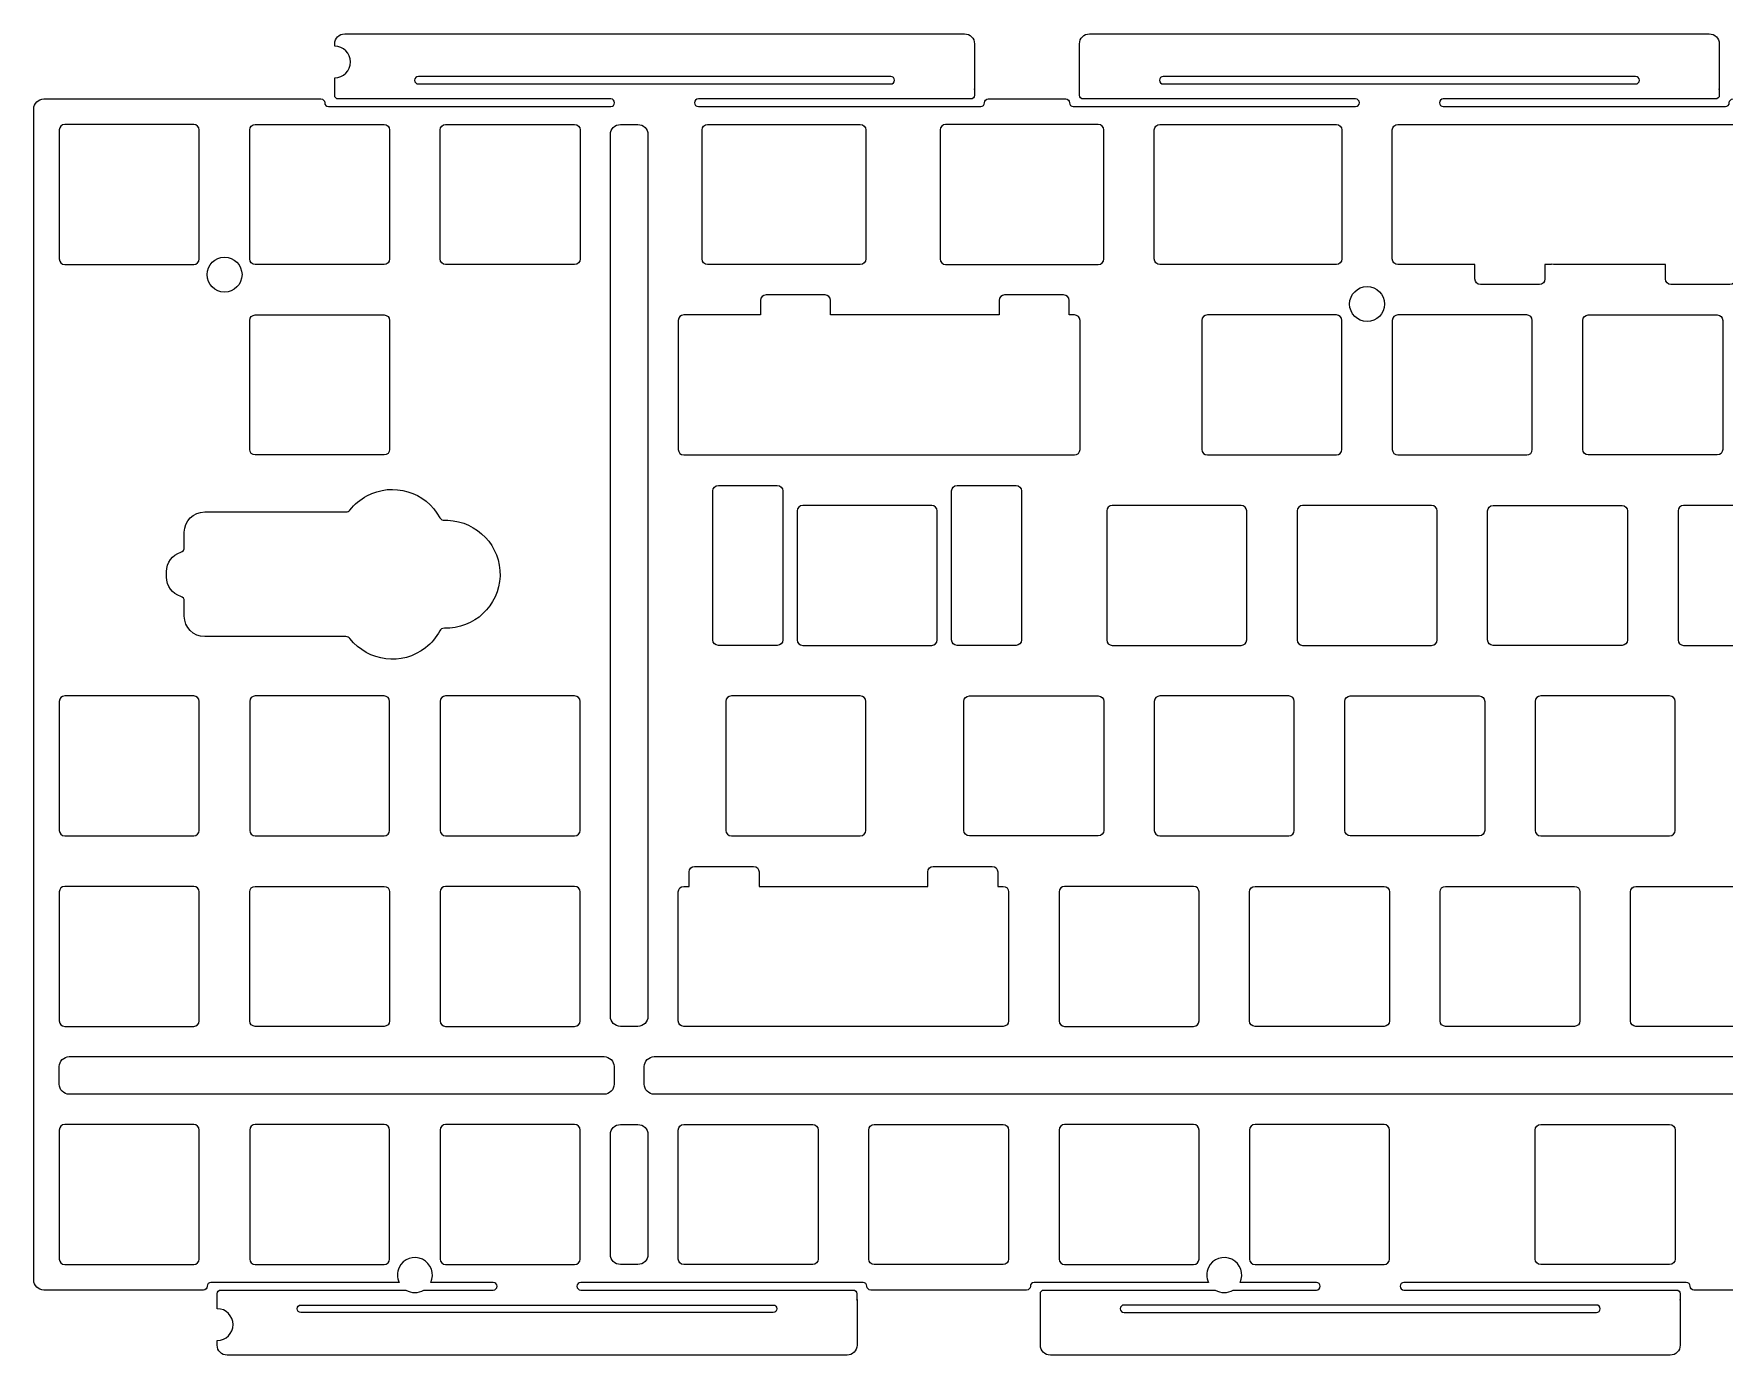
# Model space of a CAD drawing. Extents: x 126 to 474, y 234 to 367.
# Drawn here: x 126.1 to 295.2, y 234.4 to 366.6 of the extents above; entities that cross this region are included whole.
import ezdxf

# ---------------------------------------------------------------- set-up
doc = ezdxf.new("R2010")
doc.units = 0
doc.header["$MEASUREMENT"] = 0
doc.layers.get('0').update_dxf_attribs({"lineweight": 0})

# ---------------------------------------------------------------- blocks, each defined once
blk = doc.blocks.new('Block_0')
at = {"color": 18, "lineweight": 25, "true_color": 0x000000}
for centre in [(145.22, 342.5), (259.52, 339.55)]:
    blk.add_circle(centre, 1.75, dxfattribs=at)
for points, knots in [([(156.24, 365.35), (157.12, 365.35), (157.83, 364.64), (157.83, 363.77), (157.83, 362.89), (157.12, 362.18), (156.24, 362.18), (156.24, 362.18), (156.24, 360.43), (156.24, 360.43), (156.24, 360.22), (156.41, 360.06), (156.62, 360.06), (156.62, 360.06), (183.87, 360.06), (183.87, 360.06), (184.08, 360.06), (184.24, 359.89), (184.24, 359.68), (184.24, 359.47), (184.08, 359.31), (183.87, 359.31), (183.87, 359.31), (155.62, 359.31), (155.62, 359.31), (155.41, 359.31), (155.24, 359.47), (155.24, 359.68), (155.24, 359.89), (155.08, 360.06), (154.87, 360.06), (154.87, 360.06), (127.14, 360.06), (127.14, 360.06), (126.59, 360.06), (126.14, 359.61), (126.14, 359.06), (126.14, 359.06), (126.14, 241.94), (126.14, 241.94), (126.14, 241.39), (126.59, 240.94), (127.14, 240.94), (127.14, 240.94), (143.11, 240.94), (143.11, 240.94), (143.32, 240.94), (143.48, 241.11), (143.48, 241.32), (143.48, 241.53), (143.65, 241.69), (143.86, 241.69), (143.86, 241.69), (162.69, 241.69), (162.69, 241.69), (162.46, 242.17), (162.46, 242.72), (162.69, 243.19), (163.1, 244.07), (164.15, 244.44), (165.02, 244.02), (165.89, 243.61), (166.26, 242.57), (165.85, 241.69), (165.85, 241.69), (172.11, 241.69), (172.11, 241.69), (172.32, 241.69), (172.48, 241.53), (172.48, 241.32), (172.48, 241.11), (172.32, 240.94), (172.11, 240.94), (172.11, 240.94), (165.17, 240.94), (165.17, 240.94), (164.62, 240.61), (163.92, 240.61), (163.37, 240.94), (163.37, 240.94), (144.86, 240.94), (144.86, 240.94), (144.65, 240.94), (144.49, 240.78), (144.49, 240.57), (144.49, 240.57), (144.49, 239.07), (144.49, 239.07), (145.36, 239.07), (146.07, 238.36), (146.07, 237.48), (146.07, 236.6), (145.36, 235.89), (144.49, 235.89), (144.49, 235.89), (144.49, 235.42), (144.49, 235.42), (144.49, 234.87), (144.93, 234.42), (145.49, 234.42), (145.49, 234.42), (207.49, 234.42), (207.49, 234.42), (208.04, 234.42), (208.49, 234.87), (208.49, 235.42), (208.49, 235.42), (208.49, 240), (208.49, 240), (208.49, 239.98), (208.48, 239.96), (208.48, 239.94), (208.48, 239.94), (208.48, 240.57), (208.48, 240.57), (208.48, 240.78), (208.32, 240.94), (208.11, 240.94), (208.11, 240.94), (180.86, 240.94), (180.86, 240.94), (180.65, 240.94), (180.48, 241.11), (180.48, 241.32), (180.48, 241.53), (180.65, 241.69), (180.86, 241.69), (180.86, 241.69), (209.11, 241.69), (209.11, 241.69), (209.32, 241.69), (209.48, 241.53), (209.48, 241.32), (209.48, 241.11), (209.65, 240.94), (209.86, 240.94), (209.86, 240.94), (225.45, 240.94), (225.45, 240.94), (225.66, 240.94), (225.83, 241.11), (225.83, 241.32), (225.83, 241.53), (226, 241.69), (226.2, 241.69), (226.2, 241.69), (243.65, 241.69), (243.65, 241.69), (243.42, 242.17), (243.42, 242.72), (243.65, 243.19), (244.06, 244.07), (245.11, 244.44), (245.98, 244.02), (246.85, 243.61), (247.23, 242.57), (246.81, 241.69), (246.81, 241.69), (254.45, 241.69), (254.45, 241.69), (254.66, 241.69), (254.83, 241.53), (254.83, 241.32), (254.83, 241.11), (254.66, 240.94), (254.45, 240.94), (254.45, 240.94), (246.13, 240.94), (246.13, 240.94), (245.58, 240.61), (244.88, 240.61), (244.33, 240.94), (244.33, 240.94), (227.2, 240.94), (227.2, 240.94), (227, 240.94), (226.83, 240.78), (226.83, 240.57), (226.83, 240.57), (226.83, 235.42), (226.83, 235.42), (226.83, 234.87), (227.28, 234.42), (227.83, 234.42), (227.83, 234.42), (289.83, 234.42), (289.83, 234.42), (290.38, 234.42), (290.83, 234.87), (290.83, 235.42), (290.83, 235.42), (290.83, 239.99), (290.83, 239.99), (290.83, 239.97), (290.83, 239.96), (290.83, 239.94), (290.83, 239.94), (290.83, 240.57), (290.83, 240.57), (290.83, 240.78), (290.66, 240.94), (290.45, 240.94), (290.45, 240.94), (263.2, 240.94), (263.2, 240.94), (263, 240.94), (262.83, 241.11), (262.83, 241.32), (262.83, 241.53), (263, 241.69), (263.2, 241.69), (263.2, 241.69), (291.45, 241.69), (291.45, 241.69), (291.66, 241.69), (291.83, 241.53), (291.83, 241.32), (291.83, 241.11), (292, 240.94), (292.2, 240.94), (292.2, 240.94), (307.8, 240.94), (307.8, 240.94), (308, 240.94), (308.17, 241.11), (308.17, 241.32), (308.17, 241.53), (308.34, 241.69), (308.55, 241.69), (308.55, 241.69), (329.38, 241.69), (329.38, 241.69), (329.15, 242.17), (329.15, 242.72), (329.38, 243.19), (329.79, 244.07), (330.83, 244.44), (331.71, 244.02), (332.58, 243.61), (332.95, 242.57), (332.54, 241.69), (332.54, 241.69), (336.8, 241.69), (336.8, 241.69), (337, 241.69), (337.17, 241.53), (337.17, 241.32), (337.17, 241.11), (337, 240.94), (336.8, 240.94), (336.8, 240.94), (331.86, 240.94), (331.86, 240.94), (331.3, 240.61), (330.61, 240.61), (330.05, 240.94), (330.05, 240.94), (309.55, 240.94), (309.55, 240.94), (309.34, 240.94), (309.17, 240.78), (309.17, 240.57), (309.17, 240.57), (309.17, 235.42), (309.17, 235.42), (309.17, 234.87), (309.62, 234.42), (310.17, 234.42), (310.17, 234.42), (372.17, 234.42), (372.17, 234.42), (372.72, 234.42), (373.17, 234.87), (373.17, 235.42), (373.17, 235.42), (373.17, 239.98), (373.17, 239.98), (373.17, 239.96), (373.17, 239.95), (373.17, 239.94), (373.17, 239.94), (373.17, 240.57), (373.17, 240.57), (373.17, 240.78), (373, 240.94), (372.8, 240.94), (372.8, 240.94), (345.55, 240.94), (345.55, 240.94), (345.34, 240.94), (345.17, 241.11), (345.17, 241.32), (345.17, 241.53), (345.34, 241.69), (345.55, 241.69), (345.55, 241.69), (373.8, 241.69), (373.8, 241.69), (374, 241.69), (374.17, 241.53), (374.17, 241.32), (374.17, 241.11), (374.34, 240.94), (374.55, 240.94), (374.55, 240.94), (390.14, 240.94), (390.14, 240.94), (390.35, 240.94), (390.51, 241.11), (390.51, 241.32), (390.51, 241.53), (390.68, 241.69), (390.89, 241.69), (390.89, 241.69), (415.1, 241.69), (415.1, 241.69), (414.87, 242.17), (414.87, 242.72), (415.1, 243.19), (415.51, 244.07), (416.56, 244.44), (417.43, 244.02), (418.3, 243.61), (418.68, 242.57), (418.26, 241.69), (418.26, 241.69), (419.14, 241.69), (419.14, 241.69), (419.35, 241.69), (419.51, 241.53), (419.51, 241.32), (419.51, 241.11), (419.35, 240.94), (419.14, 240.94), (419.14, 240.94), (417.58, 240.94), (417.58, 240.94), (417.03, 240.61), (416.33, 240.61), (415.78, 240.94), (415.78, 240.94), (391.89, 240.94), (391.89, 240.94), (391.68, 240.94), (391.51, 240.78), (391.51, 240.57), (391.51, 240.57), (391.51, 235.42), (391.51, 235.42), (391.51, 234.87), (391.96, 234.42), (392.51, 234.42), (392.51, 234.42), (454.51, 234.42), (454.51, 234.42), (455.07, 234.42), (455.51, 234.87), (455.51, 235.42), (455.51, 235.42), (455.51, 235.89), (455.51, 235.89), (454.64, 235.89), (453.93, 236.6), (453.93, 237.48), (453.93, 238.36), (454.64, 239.07), (455.51, 239.07), (455.51, 239.07), (455.51, 240.57), (455.51, 240.57), (455.51, 240.78), (455.35, 240.94), (455.14, 240.94), (455.14, 240.94), (427.89, 240.94), (427.89, 240.94), (427.68, 240.94), (427.51, 241.11), (427.51, 241.32), (427.51, 241.53), (427.68, 241.69), (427.89, 241.69), (427.89, 241.69), (456.14, 241.69), (456.14, 241.69), (456.35, 241.69), (456.51, 241.53), (456.51, 241.32), (456.51, 241.11), (456.68, 240.94), (456.89, 240.94), (456.89, 240.94), (472.86, 240.94), (472.86, 240.94), (473.41, 240.94), (473.86, 241.39), (473.86, 241.94), (473.86, 241.94), (473.86, 359.06), (473.86, 359.06), (473.86, 359.61), (473.41, 360.06), (472.86, 360.06), (472.86, 360.06), (445.13, 360.06), (445.13, 360.06), (444.92, 360.06), (444.76, 359.89), (444.76, 359.68), (444.76, 359.47), (444.59, 359.31), (444.38, 359.31), (444.38, 359.31), (416.13, 359.31), (416.13, 359.31), (415.92, 359.31), (415.76, 359.47), (415.76, 359.68), (415.76, 359.89), (415.92, 360.06), (416.13, 360.06), (416.13, 360.06), (443.38, 360.06), (443.38, 360.06), (443.59, 360.06), (443.76, 360.22), (443.76, 360.43), (443.76, 360.43), (443.76, 362.18), (443.76, 362.18), (442.88, 362.18), (442.17, 362.89), (442.17, 363.77), (442.17, 364.64), (442.88, 365.35), (443.76, 365.35), (443.76, 365.35), (443.76, 365.58), (443.76, 365.58), (443.76, 366.13), (443.31, 366.58), (442.76, 366.58), (442.76, 366.58), (380.76, 366.58), (380.76, 366.58), (380.2, 366.58), (379.76, 366.13), (379.76, 365.58), (379.76, 365.58), (379.76, 360.43), (379.76, 360.43), (379.76, 360.22), (379.92, 360.06), (380.13, 360.06), (380.13, 360.06), (407.38, 360.06), (407.38, 360.06), (407.59, 360.06), (407.76, 359.89), (407.76, 359.68), (407.76, 359.47), (407.59, 359.31), (407.38, 359.31), (407.38, 359.31), (379.13, 359.31), (379.13, 359.31), (378.92, 359.31), (378.76, 359.47), (378.76, 359.68), (378.76, 359.89), (378.59, 360.06), (378.38, 360.06), (378.38, 360.06), (370.63, 360.06), (370.63, 360.06), (370.42, 360.06), (370.25, 359.89), (370.25, 359.68), (370.25, 359.47), (370.08, 359.31), (369.88, 359.31), (369.88, 359.31), (341.63, 359.31), (341.63, 359.31), (341.42, 359.31), (341.25, 359.47), (341.25, 359.68), (341.25, 359.89), (341.42, 360.06), (341.63, 360.06), (341.63, 360.06), (368.88, 360.06), (368.88, 360.06), (369.08, 360.06), (369.25, 360.22), (369.25, 360.43), (369.25, 360.43), (369.25, 361.06), (369.25, 361.06), (369.25, 361.05), (369.25, 361.04), (369.25, 361.03), (369.25, 361.03), (369.25, 365.58), (369.25, 365.58), (369.25, 366.13), (368.8, 366.58), (368.25, 366.58), (368.25, 366.58), (306.25, 366.58), (306.25, 366.58), (305.7, 366.58), (305.25, 366.13), (305.25, 365.58), (305.25, 365.58), (305.25, 360.43), (305.25, 360.43), (305.25, 360.22), (305.42, 360.06), (305.63, 360.06), (305.63, 360.06), (332.88, 360.06), (332.88, 360.06), (333.08, 360.06), (333.25, 359.89), (333.25, 359.68), (333.25, 359.47), (333.08, 359.31), (332.88, 359.31), (332.88, 359.31), (304.63, 359.31), (304.63, 359.31), (304.42, 359.31), (304.25, 359.47), (304.25, 359.68), (304.25, 359.89), (304.08, 360.06), (303.88, 360.06), (303.88, 360.06), (296.12, 360.06), (296.12, 360.06), (295.92, 360.06), (295.75, 359.89), (295.75, 359.68), (295.75, 359.47), (295.58, 359.31), (295.37, 359.31), (295.37, 359.31), (267.12, 359.31), (267.12, 359.31), (266.92, 359.31), (266.75, 359.47), (266.75, 359.68), (266.75, 359.89), (266.92, 360.06), (267.12, 360.06), (267.12, 360.06), (294.37, 360.06), (294.37, 360.06), (294.58, 360.06), (294.75, 360.22), (294.75, 360.43), (294.75, 360.43), (294.75, 361.06), (294.75, 361.06), (294.75, 361.05), (294.75, 361.04), (294.75, 361.02), (294.75, 361.02), (294.75, 365.58), (294.75, 365.58), (294.75, 366.13), (294.3, 366.58), (293.75, 366.58), (293.75, 366.58), (231.75, 366.58), (231.75, 366.58), (231.2, 366.58), (230.75, 366.13), (230.75, 365.58), (230.75, 365.58), (230.75, 360.43), (230.75, 360.43), (230.75, 360.22), (230.92, 360.06), (231.12, 360.06), (231.12, 360.06), (258.37, 360.06), (258.37, 360.06), (258.58, 360.06), (258.75, 359.89), (258.75, 359.68), (258.75, 359.47), (258.58, 359.31), (258.37, 359.31), (258.37, 359.31), (230.12, 359.31), (230.12, 359.31), (229.92, 359.31), (229.75, 359.47), (229.75, 359.68), (229.75, 359.89), (229.58, 360.06), (229.37, 360.06), (229.37, 360.06), (221.62, 360.06), (221.62, 360.06), (221.41, 360.06), (221.24, 359.89), (221.24, 359.68), (221.24, 359.47), (221.08, 359.31), (220.87, 359.31), (220.87, 359.31), (192.62, 359.31), (192.62, 359.31), (192.41, 359.31), (192.24, 359.47), (192.24, 359.68), (192.24, 359.89), (192.41, 360.06), (192.62, 360.06), (192.62, 360.06), (219.87, 360.06), (219.87, 360.06), (220.08, 360.06), (220.24, 360.22), (220.24, 360.43), (220.24, 360.43), (220.24, 361.06), (220.24, 361.06), (220.24, 361.04), (220.24, 361.03), (220.24, 361.02), (220.24, 361.02), (220.24, 365.58), (220.24, 365.58), (220.24, 366.13), (219.8, 366.58), (219.24, 366.58), (219.24, 366.58), (157.24, 366.58), (157.24, 366.58), (156.69, 366.58), (156.24, 366.13), (156.24, 365.58), (156.24, 365.58), (156.24, 365.35), (156.24, 365.35)], [0, 0, 0, 0, 1, 1, 1, 2, 2, 2, 3, 3, 3, 4, 4, 4, 5, 5, 5, 6, 6, 6, 7, 7, 7, 8, 8, 8, 9, 9, 9, 10, 10, 10, 11, 11, 11, 12, 12, 12, 13, 13, 13, 14, 14, 14, 15, 15, 15, 16, 16, 16, 17, 17, 17, 18, 18, 18, 19, 19, 19, 20, 20, 20, 21, 21, 21, 22, 22, 22, 23, 23, 23, 24, 24, 24, 25, 25, 25, 26, 26, 26, 27, 27, 27, 28, 28, 28, 29, 29, 29, 30, 30, 30, 31, 31, 31, 32, 32, 32, 33, 33, 33, 34, 34, 34, 35, 35, 35, 36, 36, 36, 37, 37, 37, 38, 38, 38, 39, 39, 39, 40, 40, 40, 41, 41, 41, 42, 42, 42, 43, 43, 43, 44, 44, 44, 45, 45, 45, 46, 46, 46, 47, 47, 47, 48, 48, 48, 49, 49, 49, 50, 50, 50, 51, 51, 51, 52, 52, 52, 53, 53, 53, 54, 54, 54, 55, 55, 55, 56, 56, 56, 57, 57, 57, 58, 58, 58, 59, 59, 59, 60, 60, 60, 61, 61, 61, 62, 62, 62, 63, 63, 63, 64, 64, 64, 65, 65, 65, 66, 66, 66, 67, 67, 67, 68, 68, 68, 69, 69, 69, 70, 70, 70, 71, 71, 71, 72, 72, 72, 73, 73, 73, 74, 74, 74, 75, 75, 75, 76, 76, 76, 77, 77, 77, 78, 78, 78, 79, 79, 79, 80, 80, 80, 81, 81, 81, 82, 82, 82, 83, 83, 83, 84, 84, 84, 85, 85, 85, 86, 86, 86, 87, 87, 87, 88, 88, 88, 89, 89, 89, 90, 90, 90, 91, 91, 91, 92, 92, 92, 93, 93, 93, 94, 94, 94, 95, 95, 95, 96, 96, 96, 97, 97, 97, 98, 98, 98, 99, 99, 99, 100, 100, 100, 101, 101, 101, 102, 102, 102, 103, 103, 103, 104, 104, 104, 105, 105, 105, 106, 106, 106, 107, 107, 107, 108, 108, 108, 109, 109, 109, 110, 110, 110, 111, 111, 111, 112, 112, 112, 113, 113, 113, 114, 114, 114, 115, 115, 115, 116, 116, 116, 117, 117, 117, 118, 118, 118, 119, 119, 119, 120, 120, 120, 121, 121, 121, 122, 122, 122, 123, 123, 123, 124, 124, 124, 125, 125, 125, 126, 126, 126, 127, 127, 127, 128, 128, 128, 129, 129, 129, 130, 130, 130, 131, 131, 131, 132, 132, 132, 133, 133, 133, 134, 134, 134, 135, 135, 135, 136, 136, 136, 137, 137, 137, 138, 138, 138, 139, 139, 139, 140, 140, 140, 141, 141, 141, 142, 142, 142, 143, 143, 143, 144, 144, 144, 145, 145, 145, 146, 146, 146, 147, 147, 147, 148, 148, 148, 149, 149, 149, 150, 150, 150, 151, 151, 151, 152, 152, 152, 153, 153, 153, 154, 154, 154, 155, 155, 155, 156, 156, 156, 157, 157, 157, 158, 158, 158, 159, 159, 159, 160, 160, 160, 161, 161, 161, 162, 162, 162, 163, 163, 163, 164, 164, 164, 165, 165, 165, 166, 166, 166, 167, 167, 167, 168, 168, 168, 169, 169, 169, 170, 170, 170, 171, 171, 171, 172, 172, 172, 173, 173, 173, 174, 174, 174, 175, 175, 175, 176, 176, 176, 177, 177, 177, 178, 178, 178, 179, 179, 179, 180, 180, 180, 181, 181, 181, 182, 182, 182, 183, 183, 183, 184, 184, 184, 185, 185, 185, 186, 186, 186, 187, 187, 187, 188, 188, 188, 189, 189, 189, 190, 190, 190, 191, 191, 191, 192, 192, 192, 193, 193, 193, 194, 194, 194, 195, 195, 195, 196, 196, 196, 197, 197, 197, 198, 198, 198, 199, 199, 199, 200, 200, 200, 201, 201, 201, 202, 202, 202, 203, 203, 203, 204, 204, 204, 205, 205, 205, 206, 206, 206, 207, 207, 207, 208, 208, 208, 209, 209, 209, 210, 210, 210, 211, 211, 211, 212, 212, 212, 213, 213, 213, 214, 214, 214, 215, 215, 215, 216, 216, 216, 216]), ([(211.87, 362.31), (212.08, 362.31), (212.24, 362.14), (212.24, 361.93), (212.24, 361.72), (212.08, 361.56), (211.87, 361.56), (211.87, 361.56), (164.62, 361.56), (164.62, 361.56), (164.41, 361.56), (164.24, 361.72), (164.24, 361.93), (164.24, 362.14), (164.41, 362.31), (164.62, 362.31), (164.62, 362.31), (211.87, 362.31), (211.87, 362.31)], [0, 0, 0, 0, 1, 1, 1, 2, 2, 2, 3, 3, 3, 4, 4, 4, 5, 5, 5, 6, 6, 6, 6]), ([(286.37, 362.31), (286.58, 362.31), (286.75, 362.14), (286.75, 361.93), (286.75, 361.72), (286.58, 361.56), (286.37, 361.56), (286.37, 361.56), (239.12, 361.56), (239.12, 361.56), (238.92, 361.56), (238.75, 361.72), (238.75, 361.93), (238.75, 362.14), (238.92, 362.31), (239.12, 362.31), (239.12, 362.31), (286.37, 362.31), (286.37, 362.31)], [0, 0, 0, 0, 1, 1, 1, 2, 2, 2, 3, 3, 3, 4, 4, 4, 5, 5, 5, 6, 6, 6, 6]), ([(142.14, 357.51), (142.45, 357.51), (142.69, 357.26), (142.69, 356.96), (142.69, 356.96), (142.69, 344.06), (142.69, 344.06), (142.69, 343.75), (142.45, 343.51), (142.14, 343.51), (142.14, 343.51), (129.24, 343.51), (129.24, 343.51), (128.94, 343.51), (128.69, 343.75), (128.69, 344.06), (128.69, 344.06), (128.69, 356.96), (128.69, 356.96), (128.69, 357.26), (128.94, 357.51), (129.24, 357.51), (129.24, 357.51), (142.14, 357.51), (142.14, 357.51)], [0, 0, 0, 0, 1, 1, 1, 2, 2, 2, 3, 3, 3, 4, 4, 4, 5, 5, 5, 6, 6, 6, 7, 7, 7, 8, 8, 8, 8]), ([(147.74, 356.96), (147.74, 356.96), (147.74, 344.06), (147.74, 344.06), (147.74, 343.75), (147.99, 343.51), (148.29, 343.51), (148.29, 343.51), (161.19, 343.51), (161.19, 343.51), (161.5, 343.51), (161.74, 343.75), (161.74, 344.06), (161.74, 344.06), (161.74, 356.96), (161.74, 356.96), (161.74, 357.26), (161.5, 357.51), (161.19, 357.51), (161.19, 357.51), (148.29, 357.51), (148.29, 357.51), (147.99, 357.51), (147.74, 357.26), (147.74, 356.96)], [0, 0, 0, 0, 1, 1, 1, 2, 2, 2, 3, 3, 3, 4, 4, 4, 5, 5, 5, 6, 6, 6, 7, 7, 7, 8, 8, 8, 8]), ([(166.79, 356.96), (166.79, 356.96), (166.79, 344.06), (166.79, 344.06), (166.79, 343.75), (167.04, 343.51), (167.34, 343.51), (167.34, 343.51), (180.24, 343.51), (180.24, 343.51), (180.55, 343.51), (180.79, 343.75), (180.79, 344.06), (180.79, 344.06), (180.79, 356.96), (180.79, 356.96), (180.79, 357.26), (180.55, 357.51), (180.24, 357.51), (180.24, 357.51), (167.34, 357.51), (167.34, 357.51), (167.04, 357.51), (166.79, 357.26), (166.79, 356.96)], [0, 0, 0, 0, 1, 1, 1, 2, 2, 2, 3, 3, 3, 4, 4, 4, 5, 5, 5, 6, 6, 6, 7, 7, 7, 8, 8, 8, 8]), ([(187.58, 268.31), (187.58, 268.31), (187.58, 356.51), (187.58, 356.51), (187.58, 357.06), (187.13, 357.51), (186.58, 357.51), (186.58, 357.51), (184.82, 357.51), (184.82, 357.51), (184.27, 357.51), (183.82, 357.06), (183.82, 356.51), (183.82, 356.51), (183.82, 268.31), (183.82, 268.31), (183.82, 267.75), (184.27, 267.31), (184.82, 267.31), (184.82, 267.31), (186.58, 267.31), (186.58, 267.31), (187.13, 267.31), (187.58, 267.75), (187.58, 268.31)], [0, 0, 0, 0, 1, 1, 1, 2, 2, 2, 3, 3, 3, 4, 4, 4, 5, 5, 5, 6, 6, 6, 7, 7, 7, 8, 8, 8, 8]), ([(209.37, 344.06), (209.37, 344.06), (209.37, 356.96), (209.37, 356.96), (209.37, 357.26), (209.12, 357.51), (208.82, 357.51), (208.82, 357.51), (193.54, 357.51), (193.54, 357.51), (193.23, 357.51), (192.99, 357.26), (192.99, 356.96), (192.99, 356.96), (192.99, 344.06), (192.99, 344.06), (192.99, 343.75), (193.23, 343.51), (193.54, 343.51), (193.54, 343.51), (208.82, 343.51), (208.82, 343.51), (209.12, 343.51), (209.37, 343.75), (209.37, 344.06)], [0, 0, 0, 0, 1, 1, 1, 2, 2, 2, 3, 3, 3, 4, 4, 4, 5, 5, 5, 6, 6, 6, 7, 7, 7, 8, 8, 8, 8]), ([(216.8, 356.96), (216.8, 357.26), (217.05, 357.51), (217.35, 357.51), (217.35, 357.51), (232.63, 357.51), (232.63, 357.51), (232.94, 357.51), (233.18, 357.26), (233.18, 356.96), (233.18, 356.96), (233.18, 344.06), (233.18, 344.06), (233.18, 343.75), (232.94, 343.51), (232.63, 343.51), (232.63, 343.51), (217.35, 343.51), (217.35, 343.51), (217.05, 343.51), (216.8, 343.75), (216.8, 344.06), (216.8, 344.06), (216.8, 356.96), (216.8, 356.96)], [0, 0, 0, 0, 1, 1, 1, 2, 2, 2, 3, 3, 3, 4, 4, 4, 5, 5, 5, 6, 6, 6, 7, 7, 7, 8, 8, 8, 8]), ([(256.44, 357.51), (256.44, 357.51), (238.78, 357.51), (238.78, 357.51), (238.48, 357.51), (238.23, 357.26), (238.23, 356.96), (238.23, 356.96), (238.23, 344.06), (238.23, 344.06), (238.23, 343.75), (238.48, 343.51), (238.78, 343.51), (238.78, 343.51), (256.44, 343.51), (256.44, 343.51), (256.75, 343.51), (256.99, 343.75), (256.99, 344.06), (256.99, 344.06), (256.99, 356.96), (256.99, 356.96), (256.99, 357.26), (256.75, 357.51), (256.44, 357.51)], [0, 0, 0, 0, 1, 1, 1, 2, 2, 2, 3, 3, 3, 4, 4, 4, 5, 5, 5, 6, 6, 6, 7, 7, 7, 8, 8, 8, 8]), ([(395.81, 357.51), (395.81, 357.51), (262.59, 357.51), (262.59, 357.51), (262.29, 357.51), (262.04, 357.26), (262.04, 356.96), (262.04, 356.96), (262.04, 344.06), (262.04, 344.06), (262.04, 343.75), (262.29, 343.51), (262.59, 343.51), (262.59, 343.51), (270.31, 343.51), (270.31, 343.51), (270.31, 343.51), (270.31, 342.06), (270.31, 342.06), (270.31, 341.75), (270.55, 341.51), (270.86, 341.51), (270.86, 341.51), (276.76, 341.51), (276.76, 341.51), (277.06, 341.51), (277.31, 341.75), (277.31, 342.06), (277.31, 342.06), (277.31, 343.51), (277.31, 343.51), (277.31, 343.51), (277.88, 343.51), (277.88, 343.51), (277.92, 343.51), (277.96, 343.52), (278.01, 343.53), (278.23, 343.52), (278.46, 343.51), (278.7, 343.51), (278.7, 343.51), (289.36, 343.51), (289.36, 343.51), (289.36, 343.51), (289.36, 342.06), (289.36, 342.06), (289.36, 341.75), (289.61, 341.51), (289.91, 341.51), (289.91, 341.51), (295.81, 341.51), (295.81, 341.51), (296.12, 341.51), (296.36, 341.75), (296.36, 342.06), (296.36, 342.06), (296.36, 343.51), (296.36, 343.51), (296.36, 343.51), (384.61, 343.51), (384.61, 343.51), (384.61, 343.51), (384.61, 342.06), (384.61, 342.06), (384.61, 341.75), (384.85, 341.51), (385.16, 341.51), (385.16, 341.51), (395.81, 341.51), (395.81, 341.51), (396.12, 341.51), (396.36, 341.75), (396.36, 342.06), (396.36, 342.06), (396.36, 356.96), (396.36, 356.96), (396.36, 357.26), (396.12, 357.51), (395.81, 357.51)], [0, 0, 0, 0, 1, 1, 1, 2, 2, 2, 3, 3, 3, 4, 4, 4, 5, 5, 5, 6, 6, 6, 7, 7, 7, 8, 8, 8, 9, 9, 9, 10, 10, 10, 11, 11, 11, 12, 12, 12, 13, 13, 13, 14, 14, 14, 15, 15, 15, 16, 16, 16, 17, 17, 17, 18, 18, 18, 19, 19, 19, 20, 20, 20, 21, 21, 21, 22, 22, 22, 23, 23, 23, 24, 24, 24, 25, 25, 25, 26, 26, 26, 26]), ([(205.84, 338.46), (205.84, 338.46), (222.71, 338.46), (222.71, 338.46), (222.71, 338.46), (222.71, 339.91), (222.71, 339.91), (222.71, 340.21), (222.96, 340.46), (223.26, 340.46), (223.26, 340.46), (229.16, 340.46), (229.16, 340.46), (229.47, 340.46), (229.71, 340.21), (229.71, 339.91), (229.71, 339.91), (229.71, 338.46), (229.71, 338.46), (229.71, 338.46), (230.25, 338.46), (230.25, 338.46), (230.55, 338.46), (230.8, 338.21), (230.8, 337.91), (230.8, 337.91), (230.8, 325.01), (230.8, 325.01), (230.8, 324.7), (230.55, 324.46), (230.25, 324.46), (230.25, 324.46), (191.16, 324.46), (191.16, 324.46), (190.85, 324.46), (190.61, 324.7), (190.61, 325.01), (190.61, 325.01), (190.61, 337.91), (190.61, 337.91), (190.61, 338.21), (190.85, 338.46), (191.16, 338.46), (191.16, 338.46), (198.84, 338.46), (198.84, 338.46), (198.84, 338.46), (198.84, 339.91), (198.84, 339.91), (198.84, 340.21), (199.08, 340.46), (199.39, 340.46), (199.39, 340.46), (205.29, 340.46), (205.29, 340.46), (205.59, 340.46), (205.84, 340.21), (205.84, 339.91), (205.84, 339.91), (205.84, 338.46), (205.84, 338.46)], [0, 0, 0, 0, 1, 1, 1, 2, 2, 2, 3, 3, 3, 4, 4, 4, 5, 5, 5, 6, 6, 6, 7, 7, 7, 8, 8, 8, 9, 9, 9, 10, 10, 10, 11, 11, 11, 12, 12, 12, 13, 13, 13, 14, 14, 14, 15, 15, 15, 16, 16, 16, 17, 17, 17, 18, 18, 18, 19, 19, 19, 20, 20, 20, 20]), ([(148.29, 324.46), (148.29, 324.46), (161.19, 324.46), (161.19, 324.46), (161.5, 324.46), (161.74, 324.7), (161.74, 325.01), (161.74, 325.01), (161.74, 337.91), (161.74, 337.91), (161.74, 338.21), (161.5, 338.46), (161.19, 338.46), (161.19, 338.46), (148.29, 338.46), (148.29, 338.46), (147.99, 338.46), (147.74, 338.21), (147.74, 337.91), (147.74, 337.91), (147.74, 325.01), (147.74, 325.01), (147.74, 324.7), (147.99, 324.46), (148.29, 324.46)], [0, 0, 0, 0, 1, 1, 1, 2, 2, 2, 3, 3, 3, 4, 4, 4, 5, 5, 5, 6, 6, 6, 7, 7, 7, 8, 8, 8, 8]), ([(256.44, 338.46), (256.75, 338.46), (256.99, 338.21), (256.99, 337.91), (256.99, 337.91), (256.99, 325.01), (256.99, 325.01), (256.99, 324.7), (256.75, 324.46), (256.44, 324.46), (256.44, 324.46), (243.54, 324.46), (243.54, 324.46), (243.24, 324.46), (242.99, 324.7), (242.99, 325.01), (242.99, 325.01), (242.99, 337.91), (242.99, 337.91), (242.99, 338.21), (243.24, 338.46), (243.54, 338.46), (243.54, 338.46), (256.44, 338.46), (256.44, 338.46)], [0, 0, 0, 0, 1, 1, 1, 2, 2, 2, 3, 3, 3, 4, 4, 4, 5, 5, 5, 6, 6, 6, 7, 7, 7, 8, 8, 8, 8]), ([(262.59, 324.46), (262.29, 324.46), (262.04, 324.7), (262.04, 325.01), (262.04, 325.01), (262.04, 337.91), (262.04, 337.91), (262.04, 338.21), (262.29, 338.46), (262.59, 338.46), (262.59, 338.46), (275.49, 338.46), (275.49, 338.46), (275.8, 338.46), (276.04, 338.21), (276.04, 337.91), (276.04, 337.91), (276.04, 325.01), (276.04, 325.01), (276.04, 324.7), (275.8, 324.46), (275.49, 324.46), (275.49, 324.46), (262.59, 324.46), (262.59, 324.46)], [0, 0, 0, 0, 1, 1, 1, 2, 2, 2, 3, 3, 3, 4, 4, 4, 5, 5, 5, 6, 6, 6, 7, 7, 7, 8, 8, 8, 8]), ([(281.64, 324.46), (281.64, 324.46), (294.54, 324.46), (294.54, 324.46), (294.85, 324.46), (295.09, 324.7), (295.09, 325.01), (295.09, 325.01), (295.09, 337.91), (295.09, 337.91), (295.09, 338.21), (294.85, 338.46), (294.54, 338.46), (294.54, 338.46), (281.64, 338.46), (281.64, 338.46), (281.34, 338.46), (281.09, 338.21), (281.09, 337.91), (281.09, 337.91), (281.09, 325.01), (281.09, 325.01), (281.09, 324.7), (281.34, 324.46), (281.64, 324.46)], [0, 0, 0, 0, 1, 1, 1, 2, 2, 2, 3, 3, 3, 4, 4, 4, 5, 5, 5, 6, 6, 6, 7, 7, 7, 8, 8, 8, 8]), ([(167.21, 317.92), (167.03, 317.91), (166.85, 318.01), (166.76, 318.18), (165.34, 320.8), (162.07, 321.78), (159.45, 320.36), (158.8, 320.01), (158.23, 319.53), (157.77, 318.95), (157.67, 318.83), (157.53, 318.76), (157.38, 318.76), (157.38, 318.76), (143.24, 318.76), (143.24, 318.76), (142.11, 318.76), (141.2, 317.84), (141.2, 316.72), (141.2, 316.72), (141.2, 315.21), (141.2, 315.21), (141.2, 314.99), (141.06, 314.8), (140.85, 314.74), (139.99, 314.47), (139.41, 313.68), (139.41, 312.79), (139.41, 312.79), (139.41, 312.25), (139.41, 312.25), (139.41, 311.36), (139.99, 310.57), (140.85, 310.31), (141.06, 310.25), (141.2, 310.05), (141.2, 309.83), (141.2, 309.83), (141.2, 308.33), (141.2, 308.33), (141.2, 307.2), (142.11, 306.29), (143.24, 306.29), (143.24, 306.29), (157.36, 306.29), (157.36, 306.29), (157.52, 306.29), (157.66, 306.22), (157.76, 306.1), (159.6, 303.75), (162.99, 303.34), (165.33, 305.18), (165.92, 305.64), (166.4, 306.21), (166.75, 306.87), (166.84, 307.03), (167.02, 307.13), (167.21, 307.13), (170.19, 307.03), (172.68, 309.37), (172.78, 312.35), (172.87, 315.33), (170.53, 317.82), (167.55, 317.92), (167.44, 317.92), (167.33, 317.92), (167.21, 317.92)], [0, 0, 0, 0, 1, 1, 1, 2, 2, 2, 3, 3, 3, 4, 4, 4, 5, 5, 5, 6, 6, 6, 7, 7, 7, 8, 8, 8, 9, 9, 9, 10, 10, 10, 11, 11, 11, 12, 12, 12, 13, 13, 13, 14, 14, 14, 15, 15, 15, 16, 16, 16, 17, 17, 17, 18, 18, 18, 19, 19, 19, 20, 20, 20, 21, 21, 21, 22, 22, 22, 22]), ([(194.62, 305.41), (194.62, 305.41), (200.52, 305.41), (200.52, 305.41), (200.83, 305.41), (201.07, 305.65), (201.07, 305.96), (201.07, 305.96), (201.07, 320.86), (201.07, 320.86), (201.07, 321.16), (200.83, 321.41), (200.52, 321.41), (200.52, 321.41), (194.62, 321.41), (194.62, 321.41), (194.32, 321.41), (194.07, 321.16), (194.07, 320.86), (194.07, 320.86), (194.07, 305.96), (194.07, 305.96), (194.07, 305.65), (194.32, 305.41), (194.62, 305.41)], [0, 0, 0, 0, 1, 1, 1, 2, 2, 2, 3, 3, 3, 4, 4, 4, 5, 5, 5, 6, 6, 6, 7, 7, 7, 8, 8, 8, 8]), ([(224.95, 305.96), (224.95, 305.96), (224.95, 320.86), (224.95, 320.86), (224.95, 321.16), (224.7, 321.41), (224.4, 321.41), (224.4, 321.41), (218.5, 321.41), (218.5, 321.41), (218.2, 321.41), (217.95, 321.16), (217.95, 320.86), (217.95, 320.86), (217.95, 305.96), (217.95, 305.96), (217.95, 305.65), (218.2, 305.41), (218.5, 305.41), (218.5, 305.41), (224.4, 305.41), (224.4, 305.41), (224.7, 305.41), (224.95, 305.65), (224.95, 305.96)], [0, 0, 0, 0, 1, 1, 1, 2, 2, 2, 3, 3, 3, 4, 4, 4, 5, 5, 5, 6, 6, 6, 7, 7, 7, 8, 8, 8, 8]), ([(203.06, 305.41), (202.76, 305.41), (202.51, 305.65), (202.51, 305.96), (202.51, 305.96), (202.51, 318.86), (202.51, 318.86), (202.51, 319.16), (202.76, 319.41), (203.06, 319.41), (203.06, 319.41), (215.96, 319.41), (215.96, 319.41), (216.27, 319.41), (216.51, 319.16), (216.51, 318.86), (216.51, 318.86), (216.51, 305.96), (216.51, 305.96), (216.51, 305.65), (216.27, 305.41), (215.96, 305.41), (215.96, 305.41), (203.06, 305.41), (203.06, 305.41)], [0, 0, 0, 0, 1, 1, 1, 2, 2, 2, 3, 3, 3, 4, 4, 4, 5, 5, 5, 6, 6, 6, 7, 7, 7, 8, 8, 8, 8]), ([(247.47, 305.96), (247.47, 305.65), (247.22, 305.41), (246.92, 305.41), (246.92, 305.41), (234.02, 305.41), (234.02, 305.41), (233.71, 305.41), (233.47, 305.65), (233.47, 305.96), (233.47, 305.96), (233.47, 318.86), (233.47, 318.86), (233.47, 319.16), (233.71, 319.41), (234.02, 319.41), (234.02, 319.41), (246.92, 319.41), (246.92, 319.41), (247.22, 319.41), (247.47, 319.16), (247.47, 318.86), (247.47, 318.86), (247.47, 305.96), (247.47, 305.96)], [0, 0, 0, 0, 1, 1, 1, 2, 2, 2, 3, 3, 3, 4, 4, 4, 5, 5, 5, 6, 6, 6, 7, 7, 7, 8, 8, 8, 8]), ([(252.52, 318.86), (252.52, 319.16), (252.76, 319.41), (253.07, 319.41), (253.07, 319.41), (265.97, 319.41), (265.97, 319.41), (266.27, 319.41), (266.52, 319.16), (266.52, 318.86), (266.52, 318.86), (266.52, 305.96), (266.52, 305.96), (266.52, 305.65), (266.27, 305.41), (265.97, 305.41), (265.97, 305.41), (253.07, 305.41), (253.07, 305.41), (252.76, 305.41), (252.52, 305.65), (252.52, 305.96), (252.52, 305.96), (252.52, 318.86), (252.52, 318.86)], [0, 0, 0, 0, 1, 1, 1, 2, 2, 2, 3, 3, 3, 4, 4, 4, 5, 5, 5, 6, 6, 6, 7, 7, 7, 8, 8, 8, 8]), ([(272.12, 305.41), (272.12, 305.41), (285.02, 305.41), (285.02, 305.41), (285.32, 305.41), (285.57, 305.65), (285.57, 305.96), (285.57, 305.96), (285.57, 318.86), (285.57, 318.86), (285.57, 319.16), (285.32, 319.41), (285.02, 319.41), (285.02, 319.41), (272.12, 319.41), (272.12, 319.41), (271.81, 319.41), (271.57, 319.16), (271.57, 318.86), (271.57, 318.86), (271.57, 305.96), (271.57, 305.96), (271.57, 305.65), (271.81, 305.41), (272.12, 305.41)], [0, 0, 0, 0, 1, 1, 1, 2, 2, 2, 3, 3, 3, 4, 4, 4, 5, 5, 5, 6, 6, 6, 7, 7, 7, 8, 8, 8, 8]), ([(290.62, 318.86), (290.62, 319.16), (290.86, 319.41), (291.17, 319.41), (291.17, 319.41), (304.07, 319.41), (304.07, 319.41), (304.37, 319.41), (304.62, 319.16), (304.62, 318.86), (304.62, 318.86), (304.62, 305.96), (304.62, 305.96), (304.62, 305.65), (304.37, 305.41), (304.07, 305.41), (304.07, 305.41), (291.17, 305.41), (291.17, 305.41), (290.86, 305.41), (290.62, 305.65), (290.62, 305.96), (290.62, 305.96), (290.62, 318.86), (290.62, 318.86)], [0, 0, 0, 0, 1, 1, 1, 2, 2, 2, 3, 3, 3, 4, 4, 4, 5, 5, 5, 6, 6, 6, 7, 7, 7, 8, 8, 8, 8]), ([(142.14, 300.36), (142.45, 300.36), (142.69, 300.11), (142.69, 299.81), (142.69, 299.81), (142.69, 286.91), (142.69, 286.91), (142.69, 286.6), (142.45, 286.36), (142.14, 286.36), (142.14, 286.36), (129.24, 286.36), (129.24, 286.36), (128.94, 286.36), (128.69, 286.6), (128.69, 286.91), (128.69, 286.91), (128.69, 299.81), (128.69, 299.81), (128.69, 300.11), (128.94, 300.36), (129.24, 300.36), (129.24, 300.36), (142.14, 300.36), (142.14, 300.36)], [0, 0, 0, 0, 1, 1, 1, 2, 2, 2, 3, 3, 3, 4, 4, 4, 5, 5, 5, 6, 6, 6, 7, 7, 7, 8, 8, 8, 8]), ([(161.19, 300.36), (161.5, 300.36), (161.74, 300.11), (161.74, 299.81), (161.74, 299.81), (161.74, 286.91), (161.74, 286.91), (161.74, 286.6), (161.5, 286.36), (161.19, 286.36), (161.19, 286.36), (148.29, 286.36), (148.29, 286.36), (147.99, 286.36), (147.74, 286.6), (147.74, 286.91), (147.74, 286.91), (147.74, 299.81), (147.74, 299.81), (147.74, 300.11), (147.99, 300.36), (148.29, 300.36), (148.29, 300.36), (161.19, 300.36), (161.19, 300.36)], [0, 0, 0, 0, 1, 1, 1, 2, 2, 2, 3, 3, 3, 4, 4, 4, 5, 5, 5, 6, 6, 6, 7, 7, 7, 8, 8, 8, 8]), ([(166.79, 299.81), (166.79, 300.11), (167.04, 300.36), (167.34, 300.36), (167.34, 300.36), (180.24, 300.36), (180.24, 300.36), (180.55, 300.36), (180.79, 300.11), (180.79, 299.81), (180.79, 299.81), (180.79, 286.91), (180.79, 286.91), (180.79, 286.6), (180.55, 286.36), (180.24, 286.36), (180.24, 286.36), (167.34, 286.36), (167.34, 286.36), (167.04, 286.36), (166.79, 286.6), (166.79, 286.91), (166.79, 286.91), (166.79, 299.81), (166.79, 299.81)], [0, 0, 0, 0, 1, 1, 1, 2, 2, 2, 3, 3, 3, 4, 4, 4, 5, 5, 5, 6, 6, 6, 7, 7, 7, 8, 8, 8, 8]), ([(195.92, 286.36), (195.61, 286.36), (195.37, 286.6), (195.37, 286.91), (195.37, 286.91), (195.37, 299.81), (195.37, 299.81), (195.37, 300.11), (195.61, 300.36), (195.92, 300.36), (195.92, 300.36), (208.82, 300.36), (208.82, 300.36), (209.12, 300.36), (209.37, 300.11), (209.37, 299.81), (209.37, 299.81), (209.37, 286.91), (209.37, 286.91), (209.37, 286.6), (209.12, 286.36), (208.82, 286.36), (208.82, 286.36), (195.92, 286.36), (195.92, 286.36)], [0, 0, 0, 0, 1, 1, 1, 2, 2, 2, 3, 3, 3, 4, 4, 4, 5, 5, 5, 6, 6, 6, 7, 7, 7, 8, 8, 8, 8]), ([(233.18, 286.91), (233.18, 286.91), (233.18, 299.81), (233.18, 299.81), (233.18, 300.11), (232.94, 300.36), (232.63, 300.36), (232.63, 300.36), (219.73, 300.36), (219.73, 300.36), (219.43, 300.36), (219.18, 300.11), (219.18, 299.81), (219.18, 299.81), (219.18, 286.91), (219.18, 286.91), (219.18, 286.6), (219.43, 286.36), (219.73, 286.36), (219.73, 286.36), (232.63, 286.36), (232.63, 286.36), (232.94, 286.36), (233.18, 286.6), (233.18, 286.91)], [0, 0, 0, 0, 1, 1, 1, 2, 2, 2, 3, 3, 3, 4, 4, 4, 5, 5, 5, 6, 6, 6, 7, 7, 7, 8, 8, 8, 8]), ([(251.68, 300.36), (251.99, 300.36), (252.23, 300.11), (252.23, 299.81), (252.23, 299.81), (252.23, 286.91), (252.23, 286.91), (252.23, 286.6), (251.99, 286.36), (251.68, 286.36), (251.68, 286.36), (238.78, 286.36), (238.78, 286.36), (238.48, 286.36), (238.23, 286.6), (238.23, 286.91), (238.23, 286.91), (238.23, 299.81), (238.23, 299.81), (238.23, 300.11), (238.48, 300.36), (238.78, 300.36), (238.78, 300.36), (251.68, 300.36), (251.68, 300.36)], [0, 0, 0, 0, 1, 1, 1, 2, 2, 2, 3, 3, 3, 4, 4, 4, 5, 5, 5, 6, 6, 6, 7, 7, 7, 8, 8, 8, 8]), ([(257.83, 286.36), (257.83, 286.36), (270.73, 286.36), (270.73, 286.36), (271.04, 286.36), (271.28, 286.6), (271.28, 286.91), (271.28, 286.91), (271.28, 299.81), (271.28, 299.81), (271.28, 300.11), (271.04, 300.36), (270.73, 300.36), (270.73, 300.36), (257.83, 300.36), (257.83, 300.36), (257.53, 300.36), (257.28, 300.11), (257.28, 299.81), (257.28, 299.81), (257.28, 286.91), (257.28, 286.91), (257.28, 286.6), (257.53, 286.36), (257.83, 286.36)], [0, 0, 0, 0, 1, 1, 1, 2, 2, 2, 3, 3, 3, 4, 4, 4, 5, 5, 5, 6, 6, 6, 7, 7, 7, 8, 8, 8, 8]), ([(276.88, 286.36), (276.58, 286.36), (276.33, 286.6), (276.33, 286.91), (276.33, 286.91), (276.33, 299.81), (276.33, 299.81), (276.33, 300.11), (276.58, 300.36), (276.88, 300.36), (276.88, 300.36), (289.78, 300.36), (289.78, 300.36), (290.09, 300.36), (290.33, 300.11), (290.33, 299.81), (290.33, 299.81), (290.33, 286.91), (290.33, 286.91), (290.33, 286.6), (290.09, 286.36), (289.78, 286.36), (289.78, 286.36), (276.88, 286.36), (276.88, 286.36)], [0, 0, 0, 0, 1, 1, 1, 2, 2, 2, 3, 3, 3, 4, 4, 4, 5, 5, 5, 6, 6, 6, 7, 7, 7, 8, 8, 8, 8]), ([(191.69, 282.76), (191.69, 282.76), (191.69, 281.31), (191.69, 281.31), (191.69, 281.31), (191.16, 281.31), (191.16, 281.31), (190.85, 281.31), (190.61, 281.06), (190.61, 280.76), (190.61, 280.76), (190.61, 267.86), (190.61, 267.86), (190.61, 267.55), (190.85, 267.31), (191.16, 267.31), (191.16, 267.31), (223.11, 267.31), (223.11, 267.31), (223.41, 267.31), (223.66, 267.55), (223.66, 267.86), (223.66, 267.86), (223.66, 280.76), (223.66, 280.76), (223.66, 281.06), (223.41, 281.31), (223.11, 281.31), (223.11, 281.31), (222.57, 281.31), (222.57, 281.31), (222.57, 281.31), (222.57, 282.76), (222.57, 282.76), (222.57, 283.06), (222.32, 283.31), (222.02, 283.31), (222.02, 283.31), (216.12, 283.31), (216.12, 283.31), (215.82, 283.31), (215.57, 283.06), (215.57, 282.76), (215.57, 282.76), (215.57, 281.31), (215.57, 281.31), (215.57, 281.31), (198.69, 281.31), (198.69, 281.31), (198.69, 281.31), (198.69, 282.76), (198.69, 282.76), (198.69, 283.06), (198.45, 283.31), (198.14, 283.31), (198.14, 283.31), (192.24, 283.31), (192.24, 283.31), (191.94, 283.31), (191.69, 283.06), (191.69, 282.76)], [0, 0, 0, 0, 1, 1, 1, 2, 2, 2, 3, 3, 3, 4, 4, 4, 5, 5, 5, 6, 6, 6, 7, 7, 7, 8, 8, 8, 9, 9, 9, 10, 10, 10, 11, 11, 11, 12, 12, 12, 13, 13, 13, 14, 14, 14, 15, 15, 15, 16, 16, 16, 17, 17, 17, 18, 18, 18, 19, 19, 19, 20, 20, 20, 20]), ([(142.14, 281.31), (142.45, 281.31), (142.69, 281.06), (142.69, 280.76), (142.69, 280.76), (142.69, 267.86), (142.69, 267.86), (142.69, 267.55), (142.45, 267.31), (142.14, 267.31), (142.14, 267.31), (129.24, 267.31), (129.24, 267.31), (128.94, 267.31), (128.69, 267.55), (128.69, 267.86), (128.69, 267.86), (128.69, 280.76), (128.69, 280.76), (128.69, 281.06), (128.94, 281.31), (129.24, 281.31), (129.24, 281.31), (142.14, 281.31), (142.14, 281.31)], [0, 0, 0, 0, 1, 1, 1, 2, 2, 2, 3, 3, 3, 4, 4, 4, 5, 5, 5, 6, 6, 6, 7, 7, 7, 8, 8, 8, 8]), ([(147.74, 280.76), (147.74, 280.76), (147.74, 267.86), (147.74, 267.86), (147.74, 267.55), (147.99, 267.31), (148.29, 267.31), (148.29, 267.31), (161.19, 267.31), (161.19, 267.31), (161.5, 267.31), (161.74, 267.55), (161.74, 267.86), (161.74, 267.86), (161.74, 280.76), (161.74, 280.76), (161.74, 281.06), (161.5, 281.31), (161.19, 281.31), (161.19, 281.31), (148.29, 281.31), (148.29, 281.31), (147.99, 281.31), (147.74, 281.06), (147.74, 280.76)], [0, 0, 0, 0, 1, 1, 1, 2, 2, 2, 3, 3, 3, 4, 4, 4, 5, 5, 5, 6, 6, 6, 7, 7, 7, 8, 8, 8, 8]), ([(180.79, 267.86), (180.79, 267.55), (180.55, 267.31), (180.24, 267.31), (180.24, 267.31), (167.34, 267.31), (167.34, 267.31), (167.04, 267.31), (166.79, 267.55), (166.79, 267.86), (166.79, 267.86), (166.79, 280.76), (166.79, 280.76), (166.79, 281.06), (167.04, 281.31), (167.34, 281.31), (167.34, 281.31), (180.24, 281.31), (180.24, 281.31), (180.55, 281.31), (180.79, 281.06), (180.79, 280.76), (180.79, 280.76), (180.79, 267.86), (180.79, 267.86)], [0, 0, 0, 0, 1, 1, 1, 2, 2, 2, 3, 3, 3, 4, 4, 4, 5, 5, 5, 6, 6, 6, 7, 7, 7, 8, 8, 8, 8]), ([(242.16, 281.31), (242.46, 281.31), (242.71, 281.06), (242.71, 280.76), (242.71, 280.76), (242.71, 267.86), (242.71, 267.86), (242.71, 267.55), (242.46, 267.31), (242.16, 267.31), (242.16, 267.31), (229.26, 267.31), (229.26, 267.31), (228.95, 267.31), (228.71, 267.55), (228.71, 267.86), (228.71, 267.86), (228.71, 280.76), (228.71, 280.76), (228.71, 281.06), (228.95, 281.31), (229.26, 281.31), (229.26, 281.31), (242.16, 281.31), (242.16, 281.31)], [0, 0, 0, 0, 1, 1, 1, 2, 2, 2, 3, 3, 3, 4, 4, 4, 5, 5, 5, 6, 6, 6, 7, 7, 7, 8, 8, 8, 8]), ([(248.31, 267.31), (248.31, 267.31), (261.21, 267.31), (261.21, 267.31), (261.51, 267.31), (261.76, 267.55), (261.76, 267.86), (261.76, 267.86), (261.76, 280.76), (261.76, 280.76), (261.76, 281.06), (261.51, 281.31), (261.21, 281.31), (261.21, 281.31), (248.31, 281.31), (248.31, 281.31), (248, 281.31), (247.76, 281.06), (247.76, 280.76), (247.76, 280.76), (247.76, 267.86), (247.76, 267.86), (247.76, 267.55), (248, 267.31), (248.31, 267.31)], [0, 0, 0, 0, 1, 1, 1, 2, 2, 2, 3, 3, 3, 4, 4, 4, 5, 5, 5, 6, 6, 6, 7, 7, 7, 8, 8, 8, 8]), ([(267.36, 267.31), (267.36, 267.31), (280.26, 267.31), (280.26, 267.31), (280.56, 267.31), (280.81, 267.55), (280.81, 267.86), (280.81, 267.86), (280.81, 280.76), (280.81, 280.76), (280.81, 281.06), (280.56, 281.31), (280.26, 281.31), (280.26, 281.31), (267.36, 281.31), (267.36, 281.31), (267.05, 281.31), (266.81, 281.06), (266.81, 280.76), (266.81, 280.76), (266.81, 267.86), (266.81, 267.86), (266.81, 267.55), (267.05, 267.31), (267.36, 267.31)], [0, 0, 0, 0, 1, 1, 1, 2, 2, 2, 3, 3, 3, 4, 4, 4, 5, 5, 5, 6, 6, 6, 7, 7, 7, 8, 8, 8, 8]), ([(299.86, 267.86), (299.86, 267.86), (299.86, 280.76), (299.86, 280.76), (299.86, 281.06), (299.61, 281.31), (299.31, 281.31), (299.31, 281.31), (286.41, 281.31), (286.41, 281.31), (286.1, 281.31), (285.86, 281.06), (285.86, 280.76), (285.86, 280.76), (285.86, 267.86), (285.86, 267.86), (285.86, 267.55), (286.1, 267.31), (286.41, 267.31), (286.41, 267.31), (299.31, 267.31), (299.31, 267.31), (299.61, 267.31), (299.86, 267.55), (299.86, 267.86)], [0, 0, 0, 0, 1, 1, 1, 2, 2, 2, 3, 3, 3, 4, 4, 4, 5, 5, 5, 6, 6, 6, 7, 7, 7, 8, 8, 8, 8]), ([(129.69, 260.52), (129.69, 260.52), (183.19, 260.52), (183.19, 260.52), (183.74, 260.52), (184.19, 260.97), (184.19, 261.52), (184.19, 261.52), (184.19, 263.28), (184.19, 263.28), (184.19, 263.83), (183.74, 264.28), (183.19, 264.28), (183.19, 264.28), (129.69, 264.28), (129.69, 264.28), (129.14, 264.28), (128.69, 263.83), (128.69, 263.28), (128.69, 263.28), (128.69, 261.52), (128.69, 261.52), (128.69, 260.97), (129.14, 260.52), (129.69, 260.52)], [0, 0, 0, 0, 1, 1, 1, 2, 2, 2, 3, 3, 3, 4, 4, 4, 5, 5, 5, 6, 6, 6, 7, 7, 7, 8, 8, 8, 8]), ([(310.39, 261.52), (310.39, 261.52), (310.39, 263.28), (310.39, 263.28), (310.39, 263.83), (309.95, 264.28), (309.39, 264.28), (309.39, 264.28), (188.21, 264.28), (188.21, 264.28), (187.66, 264.28), (187.21, 263.83), (187.21, 263.28), (187.21, 263.28), (187.21, 261.52), (187.21, 261.52), (187.21, 260.97), (187.66, 260.52), (188.21, 260.52), (188.21, 260.52), (309.39, 260.52), (309.39, 260.52), (309.95, 260.52), (310.39, 260.97), (310.39, 261.52)], [0, 0, 0, 0, 1, 1, 1, 2, 2, 2, 3, 3, 3, 4, 4, 4, 5, 5, 5, 6, 6, 6, 7, 7, 7, 8, 8, 8, 8]), ([(128.69, 256.94), (128.69, 257.25), (128.94, 257.49), (129.24, 257.49), (129.24, 257.49), (142.14, 257.49), (142.14, 257.49), (142.45, 257.49), (142.69, 257.25), (142.69, 256.94), (142.69, 256.94), (142.69, 244.04), (142.69, 244.04), (142.69, 243.74), (142.45, 243.49), (142.14, 243.49), (142.14, 243.49), (129.24, 243.49), (129.24, 243.49), (128.94, 243.49), (128.69, 243.74), (128.69, 244.04), (128.69, 244.04), (128.69, 256.94), (128.69, 256.94)], [0, 0, 0, 0, 1, 1, 1, 2, 2, 2, 3, 3, 3, 4, 4, 4, 5, 5, 5, 6, 6, 6, 7, 7, 7, 8, 8, 8, 8]), ([(148.29, 243.49), (147.99, 243.49), (147.74, 243.74), (147.74, 244.04), (147.74, 244.04), (147.74, 256.94), (147.74, 256.94), (147.74, 257.25), (147.99, 257.49), (148.29, 257.49), (148.29, 257.49), (161.19, 257.49), (161.19, 257.49), (161.5, 257.49), (161.74, 257.25), (161.74, 256.94), (161.74, 256.94), (161.74, 244.04), (161.74, 244.04), (161.74, 243.74), (161.5, 243.49), (161.19, 243.49), (161.19, 243.49), (148.29, 243.49), (148.29, 243.49)], [0, 0, 0, 0, 1, 1, 1, 2, 2, 2, 3, 3, 3, 4, 4, 4, 5, 5, 5, 6, 6, 6, 7, 7, 7, 8, 8, 8, 8]), ([(180.79, 244.04), (180.79, 243.74), (180.55, 243.49), (180.24, 243.49), (180.24, 243.49), (167.34, 243.49), (167.34, 243.49), (167.04, 243.49), (166.79, 243.74), (166.79, 244.04), (166.79, 244.04), (166.79, 256.94), (166.79, 256.94), (166.79, 257.25), (167.04, 257.49), (167.34, 257.49), (167.34, 257.49), (180.24, 257.49), (180.24, 257.49), (180.55, 257.49), (180.79, 257.25), (180.79, 256.94), (180.79, 256.94), (180.79, 244.04), (180.79, 244.04)], [0, 0, 0, 0, 1, 1, 1, 2, 2, 2, 3, 3, 3, 4, 4, 4, 5, 5, 5, 6, 6, 6, 7, 7, 7, 8, 8, 8, 8]), ([(187.58, 244.49), (187.58, 244.49), (187.58, 256.49), (187.58, 256.49), (187.58, 257.05), (187.13, 257.49), (186.58, 257.49), (186.58, 257.49), (184.82, 257.49), (184.82, 257.49), (184.27, 257.49), (183.82, 257.05), (183.82, 256.49), (183.82, 256.49), (183.82, 244.49), (183.82, 244.49), (183.82, 243.94), (184.27, 243.49), (184.82, 243.49), (184.82, 243.49), (186.58, 243.49), (186.58, 243.49), (187.13, 243.49), (187.58, 243.94), (187.58, 244.49)], [0, 0, 0, 0, 1, 1, 1, 2, 2, 2, 3, 3, 3, 4, 4, 4, 5, 5, 5, 6, 6, 6, 7, 7, 7, 8, 8, 8, 8]), ([(204.06, 257.49), (204.06, 257.49), (191.16, 257.49), (191.16, 257.49), (190.85, 257.49), (190.61, 257.25), (190.61, 256.94), (190.61, 256.94), (190.61, 244.04), (190.61, 244.04), (190.61, 243.74), (190.85, 243.49), (191.16, 243.49), (191.16, 243.49), (204.06, 243.49), (204.06, 243.49), (204.36, 243.49), (204.61, 243.74), (204.61, 244.04), (204.61, 244.04), (204.61, 256.94), (204.61, 256.94), (204.61, 257.25), (204.36, 257.49), (204.06, 257.49)], [0, 0, 0, 0, 1, 1, 1, 2, 2, 2, 3, 3, 3, 4, 4, 4, 5, 5, 5, 6, 6, 6, 7, 7, 7, 8, 8, 8, 8]), ([(210.21, 243.49), (210.21, 243.49), (223.11, 243.49), (223.11, 243.49), (223.41, 243.49), (223.66, 243.74), (223.66, 244.04), (223.66, 244.04), (223.66, 256.94), (223.66, 256.94), (223.66, 257.25), (223.41, 257.49), (223.11, 257.49), (223.11, 257.49), (210.21, 257.49), (210.21, 257.49), (209.9, 257.49), (209.66, 257.25), (209.66, 256.94), (209.66, 256.94), (209.66, 244.04), (209.66, 244.04), (209.66, 243.74), (209.9, 243.49), (210.21, 243.49)], [0, 0, 0, 0, 1, 1, 1, 2, 2, 2, 3, 3, 3, 4, 4, 4, 5, 5, 5, 6, 6, 6, 7, 7, 7, 8, 8, 8, 8]), ([(242.16, 257.49), (242.46, 257.49), (242.71, 257.25), (242.71, 256.94), (242.71, 256.94), (242.71, 244.04), (242.71, 244.04), (242.71, 243.74), (242.46, 243.49), (242.16, 243.49), (242.16, 243.49), (229.26, 243.49), (229.26, 243.49), (228.95, 243.49), (228.71, 243.74), (228.71, 244.04), (228.71, 244.04), (228.71, 256.94), (228.71, 256.94), (228.71, 257.25), (228.95, 257.49), (229.26, 257.49), (229.26, 257.49), (242.16, 257.49), (242.16, 257.49)], [0, 0, 0, 0, 1, 1, 1, 2, 2, 2, 3, 3, 3, 4, 4, 4, 5, 5, 5, 6, 6, 6, 7, 7, 7, 8, 8, 8, 8]), ([(248.31, 243.49), (248, 243.49), (247.76, 243.74), (247.76, 244.04), (247.76, 244.04), (247.76, 256.94), (247.76, 256.94), (247.76, 257.25), (248, 257.49), (248.31, 257.49), (248.31, 257.49), (261.21, 257.49), (261.21, 257.49), (261.51, 257.49), (261.76, 257.25), (261.76, 256.94), (261.76, 256.94), (261.76, 244.04), (261.76, 244.04), (261.76, 243.74), (261.51, 243.49), (261.21, 243.49), (261.21, 243.49), (248.31, 243.49), (248.31, 243.49)], [0, 0, 0, 0, 1, 1, 1, 2, 2, 2, 3, 3, 3, 4, 4, 4, 5, 5, 5, 6, 6, 6, 7, 7, 7, 8, 8, 8, 8]), ([(289.78, 257.49), (289.78, 257.49), (276.88, 257.49), (276.88, 257.49), (276.58, 257.49), (276.33, 257.25), (276.33, 256.94), (276.33, 256.94), (276.33, 244.04), (276.33, 244.04), (276.33, 243.74), (276.58, 243.49), (276.88, 243.49), (276.88, 243.49), (289.78, 243.49), (289.78, 243.49), (290.09, 243.49), (290.33, 243.74), (290.33, 244.04), (290.33, 244.04), (290.33, 256.94), (290.33, 256.94), (290.33, 257.25), (290.09, 257.49), (289.78, 257.49)], [0, 0, 0, 0, 1, 1, 1, 2, 2, 2, 3, 3, 3, 4, 4, 4, 5, 5, 5, 6, 6, 6, 7, 7, 7, 8, 8, 8, 8]), ([(152.86, 238.69), (152.86, 238.69), (200.11, 238.69), (200.11, 238.69), (200.32, 238.69), (200.48, 238.86), (200.48, 239.07), (200.48, 239.28), (200.32, 239.44), (200.11, 239.44), (200.11, 239.44), (152.86, 239.44), (152.86, 239.44), (152.65, 239.44), (152.48, 239.28), (152.48, 239.07), (152.48, 238.86), (152.65, 238.69), (152.86, 238.69)], [0, 0, 0, 0, 1, 1, 1, 2, 2, 2, 3, 3, 3, 4, 4, 4, 5, 5, 5, 6, 6, 6, 6]), ([(282.45, 239.44), (282.66, 239.44), (282.83, 239.28), (282.83, 239.07), (282.83, 238.86), (282.66, 238.69), (282.45, 238.69), (282.45, 238.69), (235.2, 238.69), (235.2, 238.69), (235, 238.69), (234.83, 238.86), (234.83, 239.07), (234.83, 239.28), (235, 239.44), (235.2, 239.44), (235.2, 239.44), (282.45, 239.44), (282.45, 239.44)], [0, 0, 0, 0, 1, 1, 1, 2, 2, 2, 3, 3, 3, 4, 4, 4, 5, 5, 5, 6, 6, 6, 6])]:
    blk.add_open_spline(points, degree=3, knots=knots, dxfattribs=at)

msp = doc.modelspace()

# ---------------------------------------------------------------- block references
msp.add_blockref('Block_0', (0, 0))

doc.saveas('drawing.dxf')
